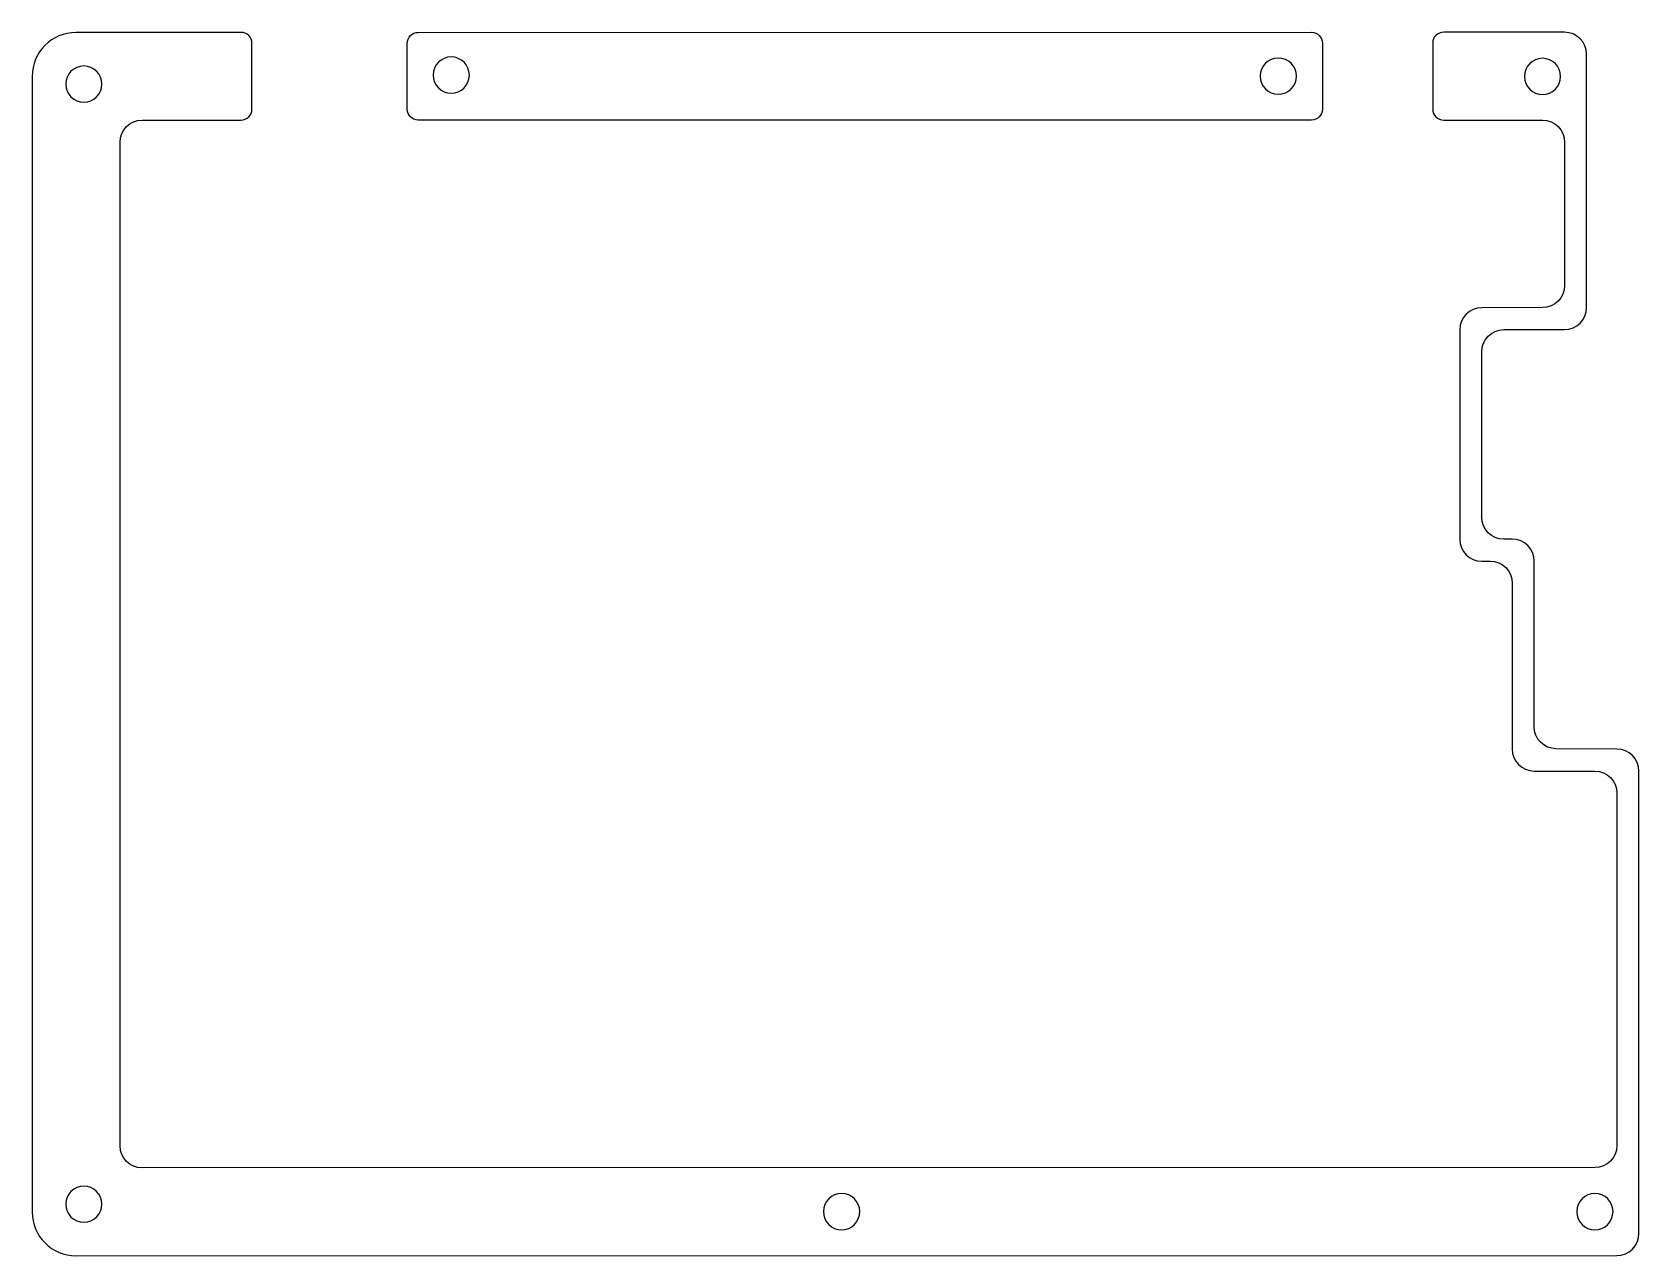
# Model space of a CAD drawing. Header units: inches. Extents: x 3.19 to 8.94, y -8.14 to -3.76.
import ezdxf

# ---------------------------------------------------------------- set-up
doc = ezdxf.new("R2010")
doc.units = ezdxf.units.IN
doc.header["$MEASUREMENT"] = 0
doc.layers.add('Layer 1', color=7, linetype='Continuous')

# ---------------------------------------------------------------- blocks, each defined once
blk = doc.blocks.new('block 2')
at = {"layer": 'Layer 1', "color": 185, "lineweight": 25, "true_color": 0x62449b}
blk.add_open_spline([(7.7718, -3.7635), (7.7718, -3.7635), (4.5736, -3.7639), (4.5736, -3.7639), (4.5519, -3.7639), (4.5342, -3.7816), (4.5342, -3.8033), (4.5342, -3.8033), (4.5342, -4.0388), (4.5342, -4.0388), (4.5342, -4.0606), (4.5519, -4.0782), (4.5736, -4.0782), (4.5736, -4.0782), (7.7718, -4.0782), (7.7718, -4.0782), (7.7936, -4.0782), (7.8112, -4.0606), (7.8112, -4.0388), (7.8112, -4.0388), (7.8112, -3.8029), (7.8112, -3.8029), (7.8112, -3.7811), (7.7936, -3.7635), (7.7718, -3.7635)], degree=3, knots=[0, 0, 0, 0, 1, 1, 1, 2, 2, 2, 3, 3, 3, 4, 4, 4, 5, 5, 5, 6, 6, 6, 7, 7, 7, 8, 8, 8, 8], dxfattribs=at)

msp = doc.modelspace()

# ---------------------------------------------------------------- linework, layer by layer
at = {"layer": 'Layer 1', "color": 185, "lineweight": 25, "true_color": 0x62449b}
msp.add_open_spline([(8.2452, -3.763), (8.2452, -3.763), (8.6776, -3.7634), (8.6776, -3.7634), (8.7211, -3.7635), (8.7563, -3.7987), (8.7563, -3.8422), (8.7563, -3.8422), (8.7563, -4.7488), (8.7563, -4.7488), (8.7563, -4.7923), (8.7211, -4.8275), (8.6777, -4.8276), (8.6777, -4.8276), (8.4599, -4.8281), (8.4599, -4.8281), (8.4164, -4.8282), (8.3813, -4.8634), (8.3813, -4.9068), (8.3813, -4.9068), (8.3813, -5.4995), (8.3813, -5.4995), (8.3813, -5.543), (8.4165, -5.5782), (8.46, -5.5782), (8.46, -5.5782), (8.4901, -5.5782), (8.4901, -5.5782), (8.5335, -5.5782), (8.5688, -5.6135), (8.5688, -5.657), (8.5688, -5.657), (8.5688, -6.2499), (8.5688, -6.2499), (8.5688, -6.2932), (8.6038, -6.3284), (8.6471, -6.3287), (8.6471, -6.3287), (8.8655, -6.3299), (8.8655, -6.3299), (8.9088, -6.3301), (8.9438, -6.3653), (8.9438, -6.4086), (8.9438, -6.4086), (8.9438, -8.0641), (8.9438, -8.0641), (8.9438, -8.1076), (8.9085, -8.1429), (8.8651, -8.1429), (8.8651, -8.1429), (3.3488, -8.144), (3.3488, -8.144), (3.2619, -8.144), (3.1913, -8.0735), (3.1913, -7.9865), (3.1913, -7.9865), (3.1913, -3.9216), (3.1913, -3.9216), (3.1913, -3.8346), (3.2618, -3.7641), (3.3488, -3.7641), (3.3488, -3.7641), (3.939, -3.764), (3.939, -3.764), (3.9607, -3.764), (3.9784, -3.7817), (3.9784, -3.8034), (3.9784, -3.8034), (3.9784, -4.0388), (3.9784, -4.0388), (3.9784, -4.0606), (3.9607, -4.0782), (3.939, -4.0782), (3.939, -4.0782), (3.5849, -4.0782), (3.5849, -4.0782), (3.5415, -4.0782), (3.5063, -4.1133), (3.5063, -4.1567), (3.5063, -4.9184), (3.5063, -7.154), (3.5063, -7.7506), (3.5063, -7.794), (3.5415, -7.8291), (3.5848, -7.8291), (3.5848, -7.8291), (8.7863, -7.8282), (8.7863, -7.8282), (8.8298, -7.8282), (8.865, -7.793), (8.865, -7.7495), (8.865, -7.7495), (8.865, -6.4869), (8.865, -6.4869), (8.865, -6.4436), (8.8301, -6.4084), (8.7867, -6.4082), (8.7867, -6.4082), (8.5688, -6.4082), (8.5688, -6.4082), (8.5253, -6.4082), (8.49, -6.3729), (8.49, -6.3294), (8.49, -6.3294), (8.49, -6.2499), (8.49, -6.2499), (8.49, -6.2499), (8.49, -5.7357), (8.49, -5.7357), (8.49, -5.6922), (8.4548, -5.657), (8.4113, -5.657), (8.4113, -5.657), (8.3813, -5.657), (8.3813, -5.657), (8.3378, -5.657), (8.3025, -5.6217), (8.3025, -5.5782), (8.3025, -5.5782), (8.3025, -4.8282), (8.3025, -4.8282), (8.3025, -4.7848), (8.3377, -4.7496), (8.3811, -4.7495), (8.3811, -4.7495), (8.599, -4.749), (8.599, -4.749), (8.6424, -4.7489), (8.6775, -4.7137), (8.6775, -4.6703), (8.6775, -4.6703), (8.6775, -4.1569), (8.6775, -4.1569), (8.6775, -4.1134), (8.6423, -4.0782), (8.5989, -4.0781), (8.5989, -4.0781), (8.2452, -4.0778), (8.2452, -4.0778), (8.2235, -4.0778), (8.2059, -4.0601), (8.2059, -4.0384), (8.2059, -4.0384), (8.2059, -3.8024), (8.2059, -3.8024), (8.2059, -3.7806), (8.2235, -3.763), (8.2452, -3.763)], degree=3, knots=[0, 0, 0, 0, 1, 1, 1, 2, 2, 2, 3, 3, 3, 4, 4, 4, 5, 5, 5, 6, 6, 6, 7, 7, 7, 8, 8, 8, 9, 9, 9, 10, 10, 10, 11, 11, 11, 12, 12, 12, 13, 13, 13, 14, 14, 14, 15, 15, 15, 16, 16, 16, 17, 17, 17, 18, 18, 18, 19, 19, 19, 20, 20, 20, 21, 21, 21, 22, 22, 22, 23, 23, 23, 24, 24, 24, 25, 25, 25, 26, 26, 26, 27, 27, 27, 28, 28, 28, 29, 29, 29, 30, 30, 30, 31, 31, 31, 32, 32, 32, 33, 33, 33, 34, 34, 34, 35, 35, 35, 36, 36, 36, 37, 37, 37, 38, 38, 38, 39, 39, 39, 40, 40, 40, 41, 41, 41, 42, 42, 42, 43, 43, 43, 44, 44, 44, 45, 45, 45, 46, 46, 46, 47, 47, 47, 48, 48, 48, 49, 49, 49, 49], dxfattribs=at)
at = {"layer": 'Layer 1', "color": 193, "lineweight": 25, "true_color": 0x9877b5}
for points in [[(4.7567, -3.9167), (4.7567, -3.9526), (4.7276, -3.9817), (4.6917, -3.9817), (4.6558, -3.9817), (4.6268, -3.9526), (4.6268, -3.9167), (4.6268, -3.8808), (4.6558, -3.8517), (4.6917, -3.8517), (4.7276, -3.8517), (4.7567, -3.8808), (4.7567, -3.9167)], [(3.4413, -3.9492), (3.4413, -3.9851), (3.4122, -4.0141), (3.3764, -4.0141), (3.3405, -4.0141), (3.3114, -3.9851), (3.3114, -3.9492), (3.3114, -3.9133), (3.3405, -3.8842), (3.3764, -3.8842), (3.4122, -3.8842), (3.4413, -3.9133), (3.4413, -3.9492)], [(7.7179, -3.9206), (7.7179, -3.9565), (7.6888, -3.9856), (7.6529, -3.9856), (7.6171, -3.9856), (7.588, -3.9565), (7.588, -3.9206), (7.588, -3.8847), (7.6171, -3.8556), (7.6529, -3.8556), (7.6888, -3.8556), (7.7179, -3.8847), (7.7179, -3.9206)], [(8.6638, -3.9216), (8.6638, -3.9575), (8.6347, -3.9866), (8.5988, -3.9866), (8.5629, -3.9866), (8.5339, -3.9575), (8.5339, -3.9216), (8.5339, -3.8857), (8.5629, -3.8567), (8.5988, -3.8567), (8.6347, -3.8567), (8.6638, -3.8857), (8.6638, -3.9216)], [(3.4413, -7.959), (3.4413, -7.9949), (3.4122, -8.024), (3.3764, -8.024), (3.3405, -8.024), (3.3114, -7.9949), (3.3114, -7.959), (3.3114, -7.9231), (3.3405, -7.8941), (3.3764, -7.8941), (3.4122, -7.8941), (3.4413, -7.9231), (3.4413, -7.959)], [(6.1544, -7.9857), (6.1544, -8.0216), (6.1253, -8.0506), (6.0895, -8.0506), (6.0536, -8.0506), (6.0245, -8.0216), (6.0245, -7.9857), (6.0245, -7.9498), (6.0536, -7.9207), (6.0895, -7.9207), (6.1253, -7.9207), (6.1544, -7.9498), (6.1544, -7.9857)], [(8.8513, -7.9857), (8.8513, -8.0216), (8.8222, -8.0506), (8.7863, -8.0506), (8.7504, -8.0506), (8.7214, -8.0216), (8.7214, -7.9857), (8.7214, -7.9498), (8.7504, -7.9207), (8.7863, -7.9207), (8.8222, -7.9207), (8.8513, -7.9498), (8.8513, -7.9857)]]:
    msp.add_open_spline(points, degree=3, knots=[0, 0, 0, 0, 1, 1, 1, 2, 2, 2, 3, 3, 3, 4, 4, 4, 4], dxfattribs=at)

# ---------------------------------------------------------------- block references
at = {"layer": 'Layer 1'}
msp.add_blockref('block 2', (0, 0), dxfattribs=at)

doc.saveas('drawing.dxf')
